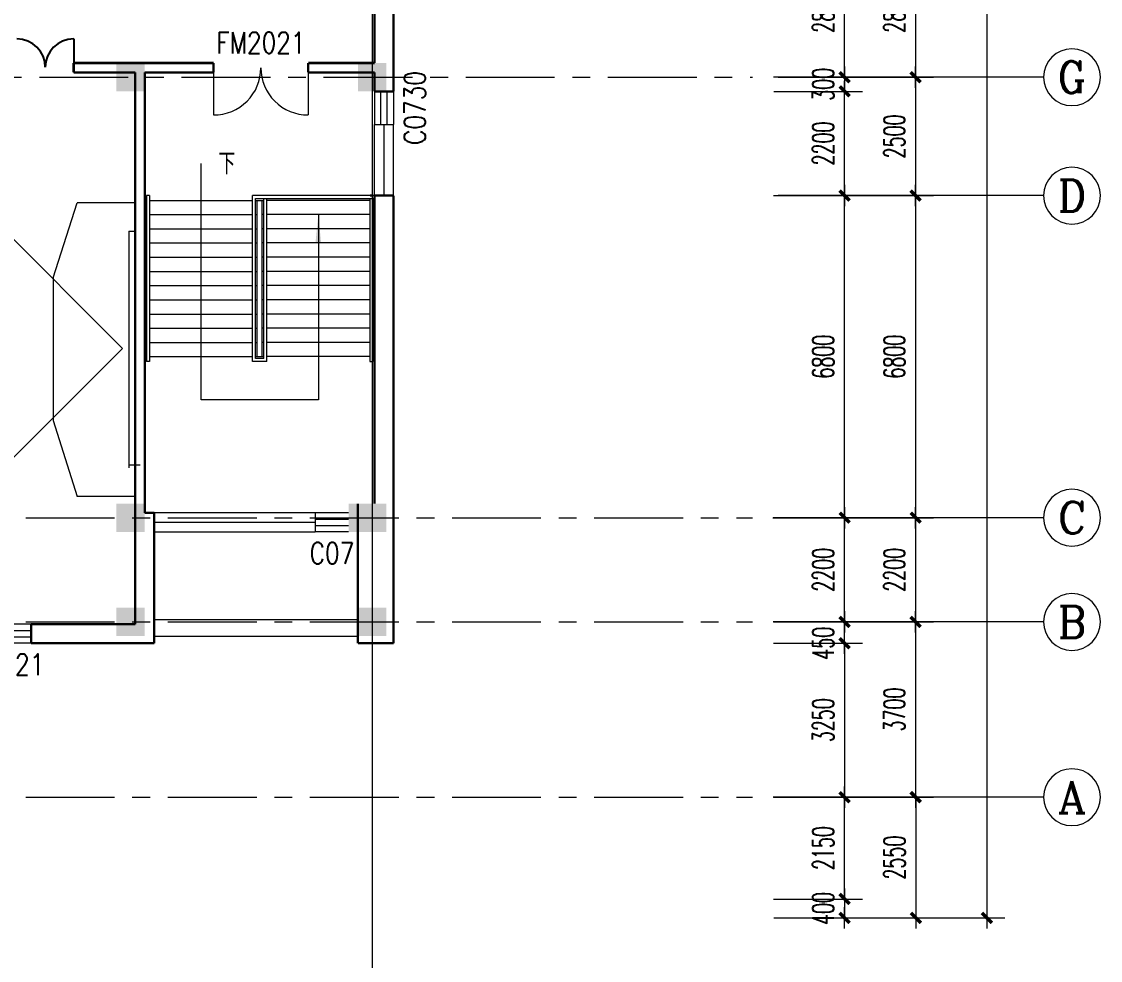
# Model space of a CAD drawing. Extents: x 2719331 to 3465925, y -270324 to -167476.
# Drawn here: x 3419557 to 3442328, y -243851 to -224030 of the extents above; entities that cross this region are included whole.
import ezdxf
from ezdxf.enums import TextEntityAlignment as Align

# ---------------------------------------------------------------- set-up
doc = ezdxf.new("R2010")
doc.units = 0
doc.header["$LTSCALE"] = 1500
doc.header["$MEASUREMENT"] = 0
doc.linetypes.add('CENTER', pattern=[2, 1.25, -0.25, 0.25, -0.25])
doc.layers.get('0').update_dxf_attribs({"linetype": 'CONTINUOUS', "lineweight": 0})
doc.layers.get('DEFPOINTS').update_dxf_attribs({"linetype": 'CONTINUOUS', "lineweight": 5})
for name, color, linetype, lineweight in [('AXIS_TEXT', 7, 'CONTINUOUS', 5), ('COLUMN', 7, 'CONTINUOUS', 5), ('DOTE', 7, 'CENTER', 5), ('LVTRY', 7, 'CONTINUOUS', 5), ('P-S-TEXT', 7, 'CONTINUOUS', 5), ('PUB_DIM', 250, 'CONTINUOUS', 5), ('STAIR', 7, 'CONTINUOUS', 5), ('WALL', 7, 'CONTINUOUS', 5), ('WINDOW', 7, 'CONTINUOUS', 5), ('WINDOW_TEXT', 7, 'CONTINUOUS', 5), ('我的', 7, 'CONTINUOUS', 5)]:
    doc.layers.add(name, color=color, linetype=linetype, lineweight=lineweight)
doc.styles.add('_SIMPLEX', font='SIMPLEX.shx', dxfattribs={"width": 0.6})
doc.styles.add('COMPLEX', font='COMPLEX')
doc.styles.add('DIM_FONT', font='romans.shx', dxfattribs={"width": 0.6})
doc.styles.add('H1', font='romans.shx', dxfattribs={"width": 1.2, "bigfont": 'hztxt.shx'})
doc.styles.add('SIMPLEX', font='SIMPLEX.SHX', dxfattribs={"width": 0.6})
doc.dimstyles.new('DIMN150', dxfattribs={"dimscale": 1.5, "dimtxt": 300, "dimasz": 1, "dimexe": 250, "dimexo": 300, "dimgap": 150, "dimtad": 1, "dimdec": 0, "dimdsep": 46, "dimtxsty": 'DIM_FONT', "dimblk": '_DIMX', "dimcen": 2.5, "dimdle": 0.3, "dimclrd": 7, "dimclre": 256, "dimclrt": 256, "dimadec": 0, "dimazin": 0, "dimtfac": 1, "dimtdec": 0, "dimtix": 1, "dimtmove": 2, "dimatfit": 3, "dimldrblk": '_DIMX', "dimfxl": 1, "dimtvp": 1, "dimtolj": 1, "dimtzin": 0, "dimlwd": -1, "dimlwe": -1, "dimarcsym": 0})

# ---------------------------------------------------------------- blocks, each defined once
blk = doc.blocks.new('_ARROW')
blk.add_solid([(0, 0), (-1, 0.1), (-1, -0.1)])
blk = doc.blocks.new('_FZH')
blk.add_solid([(0.5, -0.5), (-0.5, -0.5), (0.5, 0.5), (-0.5, 0.5)])
blk = doc.blocks.new('_WBLK')
for p, q in [((-0.5, 0.5), (0.5, 0.5)), ((0.5, 0.167), (-0.5, 0.167)), ((0.5, -0.167), (-0.5, -0.167)), ((-0.5, -0.5), (0.5, -0.5))]:
    blk.add_line(p, q)
at = {"layer": 'WINDOW_TEXT', "style": 'SIMPLEX', "flags": 9}
blk.add_attdef('A', text='', height=1, dxfattribs=at).set_placement((0, 1.5), align=Align.MIDDLE)
blk = doc.blocks.new('M_A3PTU')
for p, q in [((-0.5, 0), (-0.499, -0.498)), ((0.5, 0), (0.499, -0.498))]:
    blk.add_line(p, q)
for centre, start, end in [((-0.498, -0.001), 269.885, 0.0763), ((0.498, -0.001), 179.9237, 270.115)]:
    blk.add_arc(centre, 0.498, start, end)
blk = doc.blocks.new('_AXISO')
blk.add_circle((0, 0), 0.5)
at = {"layer": 'AXIS_TEXT', "style": 'COMPLEX', "width": 1.041667}
blk.add_attdef('A', text='', height=0.56, dxfattribs=at).set_placement((-0.25, -0.28), (0.25, -0.28), align=Align.FIT)
blk = doc.blocks.new('_DIMX')
blk.add_line((-150, 0), (150, 0))
at = {"const_width": 50}
blk.add_lwpolyline([(-70, -70), (70, 70)], dxfattribs=at)
blk = doc.blocks.new('*D1118')
at = {"layer": 'DEFPOINTS', "color": 0, "lineweight": 25}
for p in [(3435428, -222404), (3435428, -225204), (3438428, -225204)]:
    blk.add_point(p, dxfattribs=at)
at = {"layer": '我的'}
for p, q in [((3435878, -222404), (3438803, -222404)), ((3435878, -225204), (3438803, -225204))]:
    blk.add_line(p, q, dxfattribs=at)
at = {"layer": '我的', "color": 7}
blk.add_line((3438428, -222406), (3438428, -225203), dxfattribs=at)
at = {"layer": '我的', "color": 7, "xscale": 1.5, "yscale": 1.5, "zscale": 1.5}
for p, rotation in [((3438428, -222404), 90), ((3438428, -225204), 270)]:
    blk.add_blockref('_DIMX', p, dxfattribs=dict(at, rotation=rotation))
at = {"layer": '我的', "lineweight": 0, "insert": (3437978, -223804), "char_height": 450, "attachment_point": 5, "rotation": 90, "style": 'DIM_FONT'}
blk.add_mtext('\\A1;2800', dxfattribs=at)
blk = doc.blocks.new('*D1120')
at = {"layer": 'DEFPOINTS', "color": 0, "lineweight": 25}
for p in [(3435428, -225204), (3434978, -227704), (3438428, -227704)]:
    blk.add_point(p, dxfattribs=at)
at = {"layer": '我的'}
for p, q in [((3435878, -225204), (3438803, -225204)), ((3435428, -227704), (3438803, -227704))]:
    blk.add_line(p, q, dxfattribs=at)
at = {"layer": '我的', "color": 7}
blk.add_line((3438428, -225206), (3438428, -227703), dxfattribs=at)
at = {"layer": '我的', "color": 7, "xscale": 1.5, "yscale": 1.5, "zscale": 1.5}
for p, rotation in [((3438428, -225204), 90), ((3438428, -227704), 270)]:
    blk.add_blockref('_DIMX', p, dxfattribs=dict(at, rotation=rotation))
at = {"layer": '我的', "lineweight": 0, "insert": (3437978, -226454), "char_height": 450, "attachment_point": 5, "rotation": 90, "style": 'DIM_FONT'}
blk.add_mtext('\\A1;2500', dxfattribs=at)
blk = doc.blocks.new('*D1121')
at = {"layer": 'DEFPOINTS', "color": 0, "lineweight": 25}
for p in [(3434978, -227704), (3434966, -234504), (3438428, -234504)]:
    blk.add_point(p, dxfattribs=at)
at = {"layer": '我的'}
for p, q in [((3435428, -227704), (3438803, -227704)), ((3435416, -234504), (3438803, -234504))]:
    blk.add_line(p, q, dxfattribs=at)
at = {"layer": '我的', "color": 7}
blk.add_line((3438428, -227706), (3438428, -234503), dxfattribs=at)
at = {"layer": '我的', "color": 7, "xscale": 1.5, "yscale": 1.5, "zscale": 1.5}
for p, rotation in [((3438428, -227704), 90), ((3438428, -234504), 270)]:
    blk.add_blockref('_DIMX', p, dxfattribs=dict(at, rotation=rotation))
at = {"layer": '我的', "lineweight": 0, "insert": (3437978, -231104), "char_height": 450, "attachment_point": 5, "rotation": 90, "style": 'DIM_FONT'}
blk.add_mtext('\\A1;6800', dxfattribs=at)
blk = doc.blocks.new('*D1122')
at = {"layer": 'DEFPOINTS', "color": 0, "lineweight": 25}
for p in [(3434966, -234504), (3434978, -236704), (3438428, -236704)]:
    blk.add_point(p, dxfattribs=at)
at = {"layer": '我的'}
for p, q in [((3435416, -234504), (3438803, -234504)), ((3435428, -236704), (3438803, -236704))]:
    blk.add_line(p, q, dxfattribs=at)
at = {"layer": '我的', "color": 7}
blk.add_line((3438428, -234506), (3438428, -236703), dxfattribs=at)
at = {"layer": '我的', "color": 7, "xscale": 1.5, "yscale": 1.5, "zscale": 1.5}
for p, rotation in [((3438428, -234504), 90), ((3438428, -236704), 270)]:
    blk.add_blockref('_DIMX', p, dxfattribs=dict(at, rotation=rotation))
at = {"layer": '我的', "lineweight": 0, "insert": (3437978, -235604), "char_height": 450, "attachment_point": 5, "rotation": 90, "style": 'DIM_FONT'}
blk.add_mtext('\\A1;2200', dxfattribs=at)
blk = doc.blocks.new('*D1123')
at = {"layer": 'DEFPOINTS', "color": 0, "lineweight": 25}
for p in [(3434978, -236704), (3434978, -240404), (3438428, -240404)]:
    blk.add_point(p, dxfattribs=at)
at = {"layer": '我的'}
for p, q in [((3435428, -236704), (3438803, -236704)), ((3435428, -240404), (3438803, -240404))]:
    blk.add_line(p, q, dxfattribs=at)
at = {"layer": '我的', "color": 7}
blk.add_line((3438428, -236706), (3438428, -240403), dxfattribs=at)
at = {"layer": '我的', "color": 7, "xscale": 1.5, "yscale": 1.5, "zscale": 1.5}
for p, rotation in [((3438428, -236704), 90), ((3438428, -240404), 270)]:
    blk.add_blockref('_DIMX', p, dxfattribs=dict(at, rotation=rotation))
at = {"layer": '我的', "lineweight": 0, "insert": (3437978, -238554), "char_height": 450, "attachment_point": 5, "rotation": 90, "style": 'DIM_FONT'}
blk.add_mtext('\\A1;3700', dxfattribs=at)
blk = doc.blocks.new('*D1124')
at = {"layer": 'DEFPOINTS', "color": 0, "lineweight": 25}
for p in [(3434982, -240404), (3434982, -242954), (3438432, -242954)]:
    blk.add_point(p, dxfattribs=at)
at = {"layer": '我的'}
for p, q in [((3435432, -240404), (3438807, -240404)), ((3435432, -242954), (3438807, -242954))]:
    blk.add_line(p, q, dxfattribs=at)
at = {"layer": '我的', "color": 7}
blk.add_line((3438432, -240406), (3438432, -242953), dxfattribs=at)
at = {"layer": '我的', "color": 7, "xscale": 1.5, "yscale": 1.5, "zscale": 1.5}
for p, rotation in [((3438432, -240404), 90), ((3438432, -242954), 270)]:
    blk.add_blockref('_DIMX', p, dxfattribs=dict(at, rotation=rotation))
at = {"layer": '我的', "lineweight": 0, "insert": (3437982, -241679), "char_height": 450, "attachment_point": 5, "rotation": 90, "style": 'DIM_FONT'}
blk.add_mtext('\\A1;2550', dxfattribs=at)
blk = doc.blocks.new('*D1148')
at = {"layer": 'DEFPOINTS', "color": 0, "lineweight": 25}
for p in [(3434978, -234504), (3436928, -234504), (3434978, -236704)]:
    blk.add_point(p, dxfattribs=at)
at = {"layer": '我的'}
for p, q in [((3435428, -234504), (3437303, -234504)), ((3435428, -236704), (3437303, -236704))]:
    blk.add_line(p, q, dxfattribs=at)
at = {"layer": '我的', "color": 7}
blk.add_line((3436928, -236703), (3436928, -234506), dxfattribs=at)
at = {"layer": '我的', "color": 7, "xscale": 1.5, "yscale": 1.5, "zscale": 1.5}
for p, rotation in [((3436928, -234504), 90), ((3436928, -236704), 270)]:
    blk.add_blockref('_DIMX', p, dxfattribs=dict(at, rotation=rotation))
at = {"layer": '我的', "lineweight": 0, "insert": (3436478, -235604), "char_height": 450, "attachment_point": 5, "rotation": 90, "style": 'DIM_FONT'}
blk.add_mtext('\\A1;2200', dxfattribs=at)
blk = doc.blocks.new('*D1149')
at = {"layer": 'DEFPOINTS', "color": 0, "lineweight": 25}
for p in [(3435078, -227704), (3436928, -227704), (3434978, -234504)]:
    blk.add_point(p, dxfattribs=at)
at = {"layer": '我的'}
for p, q in [((3435528, -227704), (3437303, -227704)), ((3435428, -234504), (3437303, -234504))]:
    blk.add_line(p, q, dxfattribs=at)
at = {"layer": '我的', "color": 7}
blk.add_line((3436928, -234503), (3436928, -227706), dxfattribs=at)
at = {"layer": '我的', "color": 7, "xscale": 1.5, "yscale": 1.5, "zscale": 1.5}
for p, rotation in [((3436928, -227704), 90), ((3436928, -234504), 270)]:
    blk.add_blockref('_DIMX', p, dxfattribs=dict(at, rotation=rotation))
at = {"layer": '我的', "lineweight": 0, "insert": (3436478, -231104), "char_height": 450, "attachment_point": 5, "rotation": 90, "style": 'DIM_FONT'}
blk.add_mtext('\\A1;6800', dxfattribs=at)
blk = doc.blocks.new('*D1150')
at = {"layer": 'DEFPOINTS', "color": 0, "lineweight": 25}
for p in [(3434982, -225504), (3436928, -225504), (3435078, -227704)]:
    blk.add_point(p, dxfattribs=at)
at = {"layer": '我的'}
for p, q in [((3435432, -225504), (3437303, -225504)), ((3435528, -227704), (3437303, -227704))]:
    blk.add_line(p, q, dxfattribs=at)
at = {"layer": '我的', "color": 7}
blk.add_line((3436928, -227703), (3436928, -225506), dxfattribs=at)
at = {"layer": '我的', "color": 7, "xscale": 1.5, "yscale": 1.5, "zscale": 1.5}
for p, rotation in [((3436928, -225504), 90), ((3436928, -227704), 270)]:
    blk.add_blockref('_DIMX', p, dxfattribs=dict(at, rotation=rotation))
at = {"layer": '我的', "lineweight": 0, "insert": (3436478, -226604), "char_height": 450, "attachment_point": 5, "rotation": 90, "style": 'DIM_FONT'}
blk.add_mtext('\\A1;2200', dxfattribs=at)
blk = doc.blocks.new('*D1151')
at = {"layer": 'DEFPOINTS', "color": 0, "lineweight": 25}
for p in [(3435282, -222404), (3436928, -222404), (3435282, -225204)]:
    blk.add_point(p, dxfattribs=at)
at = {"layer": '我的'}
for p, q in [((3435732, -222404), (3437303, -222404)), ((3435732, -225204), (3437303, -225204))]:
    blk.add_line(p, q, dxfattribs=at)
at = {"layer": '我的', "color": 7}
blk.add_line((3436928, -225203), (3436928, -222406), dxfattribs=at)
at = {"layer": '我的', "color": 7, "xscale": 1.5, "yscale": 1.5, "zscale": 1.5}
for p, rotation in [((3436928, -222404), 90), ((3436928, -225204), 270)]:
    blk.add_blockref('_DIMX', p, dxfattribs=dict(at, rotation=rotation))
at = {"layer": '我的', "lineweight": 0, "insert": (3436478, -223804), "char_height": 450, "attachment_point": 5, "rotation": 90, "style": 'DIM_FONT'}
blk.add_mtext('\\A1;2800', dxfattribs=at)
blk = doc.blocks.new('*D1154')
at = {"layer": 'DEFPOINTS', "color": 0, "lineweight": 25}
for p in [(3436482, -179554), (3436482, -242954), (3439932, -242954)]:
    blk.add_point(p, dxfattribs=at)
at = {"layer": '我的'}
for p, q in [((3436932, -179554), (3440307, -179554)), ((3436932, -242954), (3440307, -242954))]:
    blk.add_line(p, q, dxfattribs=at)
at = {"layer": '我的', "color": 7}
blk.add_line((3439932, -179556), (3439932, -242953), dxfattribs=at)
at = {"layer": '我的', "color": 7, "xscale": 1.5, "yscale": 1.5, "zscale": 1.5}
for p, rotation in [((3439932, -179554), 90), ((3439932, -242954), 270)]:
    blk.add_blockref('_DIMX', p, dxfattribs=dict(at, rotation=rotation))
at = {"layer": '我的', "lineweight": 0, "insert": (3439482, -211254), "char_height": 450, "attachment_point": 5, "rotation": 90, "style": 'DIM_FONT'}
blk.add_mtext('\\A1;63400', dxfattribs=at)
blk = doc.blocks.new('*D1166')
at = {"layer": 'DEFPOINTS', "color": 0, "lineweight": 25}
for p in [(3434978, -236704), (3436928, -236704), (3434978, -237154)]:
    blk.add_point(p, dxfattribs=at)
at = {"layer": '我的'}
for p, q in [((3435428, -236704), (3437303, -236704)), ((3435428, -237154), (3437303, -237154))]:
    blk.add_line(p, q, dxfattribs=at)
at = {"layer": '我的', "color": 7}
for p, q in [((3436928, -236703), (3436928, -236701)), ((3436928, -237154), (3436928, -236704)), ((3436928, -237156), (3436928, -237157))]:
    blk.add_line(p, q, dxfattribs=at)
at = {"layer": '我的', "color": 7, "xscale": 1.5, "yscale": 1.5, "zscale": 1.5}
for p, rotation in [((3436928, -236704), 270), ((3436928, -237154), 90)]:
    blk.add_blockref('_DIMX', p, dxfattribs=dict(at, rotation=rotation))
at = {"layer": '我的', "lineweight": 0, "insert": (3436478, -237154), "char_height": 450, "attachment_point": 5, "rotation": 90, "style": 'DIM_FONT'}
blk.add_mtext('\\A1;450', dxfattribs=at)
blk = doc.blocks.new('*D1167')
at = {"layer": 'DEFPOINTS', "color": 0, "lineweight": 25}
for p in [(3434978, -237154), (3435078, -240404), (3436928, -240404)]:
    blk.add_point(p, dxfattribs=at)
at = {"layer": '我的'}
for p, q in [((3435428, -237154), (3437303, -237154)), ((3435528, -240404), (3437303, -240404))]:
    blk.add_line(p, q, dxfattribs=at)
at = {"layer": '我的', "color": 7}
blk.add_line((3436928, -237156), (3436928, -240403), dxfattribs=at)
at = {"layer": '我的', "color": 7, "xscale": 1.5, "yscale": 1.5, "zscale": 1.5}
for p, rotation in [((3436928, -237154), 90), ((3436928, -240404), 270)]:
    blk.add_blockref('_DIMX', p, dxfattribs=dict(at, rotation=rotation))
at = {"layer": '我的', "lineweight": 0, "insert": (3436478, -238779), "char_height": 450, "attachment_point": 5, "rotation": 90, "style": 'DIM_FONT'}
blk.add_mtext('\\A1;3250', dxfattribs=at)
blk = doc.blocks.new('*D1168')
at = {"layer": 'DEFPOINTS', "color": 0, "lineweight": 25}
for p in [(3435078, -240404), (3436928, -240404), (3434978, -242554)]:
    blk.add_point(p, dxfattribs=at)
at = {"layer": '我的'}
for p, q in [((3435528, -240404), (3437303, -240404)), ((3435428, -242554), (3437303, -242554))]:
    blk.add_line(p, q, dxfattribs=at)
at = {"layer": '我的', "color": 7}
blk.add_line((3436928, -242553), (3436928, -240406), dxfattribs=at)
at = {"layer": '我的', "color": 7, "xscale": 1.5, "yscale": 1.5, "zscale": 1.5}
for p, rotation in [((3436928, -240404), 90), ((3436928, -242554), 270)]:
    blk.add_blockref('_DIMX', p, dxfattribs=dict(at, rotation=rotation))
at = {"layer": '我的', "lineweight": 0, "insert": (3436478, -241479), "char_height": 450, "attachment_point": 5, "rotation": 90, "style": 'DIM_FONT'}
blk.add_mtext('\\A1;2150', dxfattribs=at)
blk = doc.blocks.new('*D1169')
at = {"layer": 'DEFPOINTS', "color": 0, "lineweight": 25}
for p in [(3434978, -242554), (3434982, -242954), (3436928, -242954)]:
    blk.add_point(p, dxfattribs=at)
at = {"layer": '我的'}
for p, q in [((3435428, -242554), (3437303, -242554)), ((3435432, -242954), (3437303, -242954))]:
    blk.add_line(p, q, dxfattribs=at)
at = {"layer": '我的', "color": 7}
for p, q in [((3436928, -242553), (3436928, -242551)), ((3436928, -242554), (3436928, -242954)), ((3436928, -242956), (3436928, -242957))]:
    blk.add_line(p, q, dxfattribs=at)
at = {"layer": '我的', "color": 7, "xscale": 1.5, "yscale": 1.5, "zscale": 1.5}
for p, rotation in [((3436928, -242554), 270), ((3436928, -242954), 90)]:
    blk.add_blockref('_DIMX', p, dxfattribs=dict(at, rotation=rotation))
at = {"layer": '我的', "lineweight": 0, "insert": (3436478, -242754), "char_height": 450, "attachment_point": 5, "rotation": 90, "style": 'DIM_FONT'}
blk.add_mtext('\\A1;400', dxfattribs=at)
blk = doc.blocks.new('*D1170')
at = {"layer": 'DEFPOINTS', "color": 0, "lineweight": 25}
for p in [(3435078, -225204), (3434982, -225504), (3436928, -225504)]:
    blk.add_point(p, dxfattribs=at)
at = {"layer": '我的'}
for p, q in [((3435528, -225204), (3437303, -225204)), ((3435432, -225504), (3437303, -225504))]:
    blk.add_line(p, q, dxfattribs=at)
at = {"layer": '我的', "color": 7}
for p, q in [((3436928, -225203), (3436928, -225201)), ((3436928, -225204), (3436928, -225504)), ((3436928, -225506), (3436928, -225507))]:
    blk.add_line(p, q, dxfattribs=at)
at = {"layer": '我的', "color": 7, "xscale": 1.5, "yscale": 1.5, "zscale": 1.5}
for p, rotation in [((3436928, -225204), 270), ((3436928, -225504), 90)]:
    blk.add_blockref('_DIMX', p, dxfattribs=dict(at, rotation=rotation))
at = {"layer": '我的', "lineweight": 0, "insert": (3436478, -225354), "char_height": 450, "attachment_point": 5, "rotation": 90, "style": 'DIM_FONT'}
blk.add_mtext('\\A1;300', dxfattribs=at)

msp = doc.modelspace()

# ---------------------------------------------------------------- linework, layer by layer
at = {"lineweight": 25}
msp.add_line((3420656.9, -224395.2), (3420656.9, -225104.1), dxfattribs=at)
for centre, start, end in [((3419456.9, -224995.2), 0, 90), ((3420656.9, -224995.2), 90, 180)]:
    msp.add_arc(centre, 600, start, end, dxfattribs=at)
at = {"layer": 'DOTE', "lineweight": 0}
for p, q in [((3365932.9, -225204.1), (3434982.5, -225204.1)), ((3362644.6, -234504.1), (3434982.5, -234504.1)), ((3362644.6, -236704.1), (3434982.5, -236704.1)), ((3362644.6, -240404.1), (3434982.5, -240404.1))]:
    msp.add_line(p, q, dxfattribs=at)
at = {"layer": 'LVTRY', "lineweight": 0}
for p in [(3415864.7, -225104.1), (3415864.7, -236754.1)]:
    msp.add_line(p, (3421689.7, -230929.1), dxfattribs=at)
at = {"layer": 'PUB_DIM', "lineweight": 0}
msp.add_lwpolyline([(3425821.3, -228104.1), (3425821.3, -232014.4), (3423344.8, -232014.4), (3423344.8, -227025.8)], dxfattribs=at)
at = {"layer": 'STAIR', "lineweight": 0}
for p, q in [((3422197.2, -227704.1), (3422197.2, -231204.1)), ((3422257.2, -227704.1), (3422197.2, -227704.1)), ((3422257.2, -227704.1), (3422257.2, -231204.1)), ((3424432.5, -231204.1), (3424432.5, -227704.1)), ((3427007.5, -227704.1), (3424432.5, -227704.1)), ((3422157.2, -227804.1), (3422197.2, -227804.1)), ((3422257.2, -227804.1), (3424432.5, -227804.1)), ((3424492.5, -231144.1), (3424492.5, -227764.1)), ((3424492.5, -227764.1), (3427007.5, -227764.1)), ((3424492.5, -227804.1), (3424672.5, -227804.1)), ((3424532.5, -231104.1), (3424532.5, -227804.1)), ((3424632.5, -231104.1), (3424632.5, -227804.1)), ((3424672.5, -231144.1), (3424672.5, -227764.1)), ((3424732.5, -231204.1), (3424732.5, -227764.1)), ((3426907.8, -227804.1), (3424732.5, -227804.1)), ((3426907.8, -227764.1), (3426907.8, -231204.1)), ((3426967.8, -227764.1), (3426967.8, -231204.1)), ((3422157.2, -228104.1), (3422197.2, -228104.1)), ((3422257.2, -228104.1), (3424432.5, -228104.1)), ((3424492.5, -228104.1), (3424532.5, -228104.1)), ((3424672.5, -228104.1), (3424632.5, -228104.1)), ((3426907.8, -228104.1), (3424732.5, -228104.1)), ((3427007.8, -228104.1), (3426967.8, -228104.1)), ((3422157.2, -228404.1), (3422197.2, -228404.1)), ((3422257.2, -228404.1), (3424432.5, -228404.1)), ((3424492.5, -228404.1), (3424532.5, -228404.1)), ((3424672.5, -228404.1), (3424632.5, -228404.1)), ((3426907.8, -228404.1), (3424732.5, -228404.1)), ((3427007.8, -228404.1), (3426967.8, -228404.1)), ((3422157.2, -228704.1), (3422197.2, -228704.1)), ((3422257.2, -228704.1), (3424432.5, -228704.1)), ((3424492.5, -228704.1), (3424532.5, -228704.1)), ((3424672.5, -228704.1), (3424632.5, -228704.1)), ((3426907.8, -228704.1), (3424732.5, -228704.1)), ((3427007.8, -228704.1), (3426967.8, -228704.1)), ((3422157.2, -229004.1), (3422197.2, -229004.1)), ((3422257.2, -229004.1), (3424432.5, -229004.1)), ((3424492.5, -229004.1), (3424532.5, -229004.1)), ((3424672.5, -229004.1), (3424632.5, -229004.1)), ((3426907.8, -229004.1), (3424732.5, -229004.1)), ((3427007.8, -229004.1), (3426967.8, -229004.1)), ((3422157.2, -229304.1), (3422197.2, -229304.1)), ((3422257.2, -229304.1), (3424432.5, -229304.1)), ((3424492.5, -229304.1), (3424532.5, -229304.1)), ((3424672.5, -229304.1), (3424632.5, -229304.1)), ((3426907.8, -229304.1), (3424732.5, -229304.1)), ((3427007.8, -229304.1), (3426967.8, -229304.1)), ((3422157.2, -229604.1), (3422197.2, -229604.1)), ((3422257.2, -229604.1), (3424432.5, -229604.1)), ((3424492.5, -229604.1), (3424532.5, -229604.1)), ((3424672.5, -229604.1), (3424632.5, -229604.1)), ((3426907.8, -229604.1), (3424732.5, -229604.1)), ((3427007.8, -229604.1), (3426967.8, -229604.1)), ((3422157.2, -229904.1), (3422197.2, -229904.1)), ((3422257.2, -229904.1), (3424432.5, -229904.1)), ((3424492.5, -229904.1), (3424532.5, -229904.1)), ((3424672.5, -229904.1), (3424632.5, -229904.1)), ((3426907.8, -229904.1), (3424732.5, -229904.1)), ((3427007.8, -229904.1), (3426967.8, -229904.1)), ((3422157.2, -230204.1), (3422197.2, -230204.1)), ((3422257.2, -230204.1), (3424432.5, -230204.1)), ((3424492.5, -230204.1), (3424532.5, -230204.1)), ((3424672.5, -230204.1), (3424632.5, -230204.1)), ((3426907.8, -230204.1), (3424732.5, -230204.1)), ((3427007.8, -230204.1), (3426967.8, -230204.1)), ((3422157.2, -230504.1), (3422197.2, -230504.1)), ((3422257.2, -230504.1), (3424432.5, -230504.1)), ((3424492.5, -230504.1), (3424532.5, -230504.1)), ((3424672.5, -230504.1), (3424632.5, -230504.1)), ((3426907.8, -230504.1), (3424732.5, -230504.1)), ((3427007.8, -230504.1), (3426967.8, -230504.1)), ((3422157.2, -230804.1), (3422197.2, -230804.1)), ((3422257.2, -230804.1), (3424432.5, -230804.1)), ((3424492.5, -230804.1), (3424532.5, -230804.1)), ((3424672.5, -230804.1), (3424632.5, -230804.1)), ((3426907.8, -230804.1), (3424732.5, -230804.1)), ((3427007.8, -230804.1), (3426967.8, -230804.1)), ((3422157.2, -231104.1), (3422197.2, -231104.1)), ((3422257.2, -231104.1), (3424432.5, -231104.1)), ((3424492.5, -231104.1), (3424672.5, -231104.1)), ((3426907.8, -231104.1), (3424732.5, -231104.1)), ((3427007.8, -231104.1), (3426967.8, -231104.1)), ((3422257.2, -231204.1), (3422197.2, -231204.1)), ((3424732.5, -231204.1), (3424432.5, -231204.1)), ((3424672.5, -231144.1), (3424492.5, -231144.1)), ((3426907.8, -231204.1), (3426967.8, -231204.1))]:
    msp.add_line(p, q, dxfattribs=at)
at = {"layer": 'STAIR', "lineweight": 0, "const_width": 50}
for points in [[(3426907.8, -227704.1), (3426967.8, -227704.1)], [(3427007.8, -227804.1), (3426967.8, -227804.1)]]:
    msp.add_lwpolyline(points, dxfattribs=at)
at = {"layer": 'WALL', "lineweight": 0}
for p, q in [((3420227.3, -229440.8), (3420727.3, -227854.1)), ((3421957.2, -227854.1), (3420727.3, -227854.1)), ((3421821.4, -228454.1), (3421821.4, -233454.1)), ((3421821.4, -228454.1), (3421957.2, -228454.1)), ((3420227.3, -229440.8), (3420227.3, -232454.1)), ((3420227.3, -232454.1), (3420727.3, -234054.1)), ((3421821.4, -233385.7), (3422057.2, -233385.7)), ((3421957.2, -234054.1), (3420727.3, -234054.1)), ((3422357.2, -236654.1), (3426657.4, -236654.1)), ((3422357.2, -237004.1), (3426657.4, -237004.1))]:
    msp.add_line(p, q, dxfattribs=at)
at = {"layer": 'WALL', "lineweight": 0, "const_width": 50}
for points in [[(3427007.5, -224904.1), (3427007.5, -222104.1)], [(3427407.5, -225504.1), (3427407.5, -222104.1)], [(3420656.9, -224904.1), (3420656.9, -225104.1)], [(3423608.3, -224904.1), (3420656.9, -224904.1)], [(3423608.3, -225104.1), (3423608.3, -224904.1)], [(3425608.3, -225104.1), (3425608.3, -224904.1)], [(3427007.5, -224904.1), (3425608.3, -224904.1)], [(3421957.2, -225104.1), (3420656.9, -225104.1)], [(3421957.2, -225104.1), (3421957.2, -236754.1)], [(3423608.3, -225104.1), (3422157.2, -225104.1)], [(3422157.2, -225104.1), (3422157.2, -234404.1)], [(3427007.5, -225104.1), (3425608.3, -225104.1)], [(3427007.5, -225504.1), (3427007.5, -225104.1)], [(3427007.5, -225504.1), (3427407.5, -225504.1)], [(3427007.5, -234204.1), (3427007.5, -227704.1)], [(3427007.5, -227704.1), (3427407.5, -227704.1)], [(3427407.5, -237154.1), (3427407.5, -227704.1)], [(3426657.4, -234204.1), (3426657.4, -237154.1)], [(3422157.2, -234404.1), (3422357.2, -234404.1)], [(3422357.2, -237154.1), (3422357.2, -234404.1)], [(3419757.2, -237154.1), (3419757.2, -236754.1)], [(3419757.2, -236754.1), (3421957.2, -236754.1)], [(3422357.2, -237154.1), (3419757.2, -237154.1)], [(3427407.5, -237154.1), (3426657.4, -237154.1)]]:
    msp.add_lwpolyline(points, dxfattribs=at)
at = {"layer": 'WINDOW', "lineweight": 0}
for p, q in [((3427007.5, -226204.1), (3427407.5, -226204.1)), ((3427007.5, -227704.1), (3427007.5, -226204.1)), ((3427207.5, -227704.1), (3427207.5, -226204.1)), ((3427407.5, -227704.1), (3427407.5, -226204.1)), ((3425757.4, -234404.1), (3422357.2, -234404.1)), ((3425757.4, -234404.1), (3425757.4, -234804.1)), ((3425757.4, -234604.1), (3422357.2, -234604.1)), ((3422357.2, -234804.1), (3425757.4, -234804.1))]:
    msp.add_line(p, q, dxfattribs=at)
at = {"layer": '我的', "lineweight": 0}
for p, q in [((3426958.1, -177424.7), (3426957.7, -248943.8)), ((3441127.8, -225204.1), (3435427.8, -225204.1)), ((3441127.8, -227704.1), (3435523.1, -227704.1)), ((3441127.8, -234504.1), (3435423.1, -234504.1)), ((3441127.8, -236704.1), (3435423.1, -236704.1)), ((3441127.8, -240404.1), (3435423.1, -240404.1))]:
    msp.add_line(p, q, dxfattribs=at)

# ---------------------------------------------------------------- block references
at = {"layer": 'COLUMN', "lineweight": 0, "yscale": 600, "zscale": 600, "rotation": 359.9999999999999}
for p, xscale in [((3421857.2, -225204.1), 600), ((3421857.2, -225204.1), 600), ((3421857.2, -234504.1), 600), ((3426858.3, -234504.1), 800), ((3421857.2, -236704.1), 600), ((3426958.3, -236704.1), 600)]:
    msp.add_blockref('_FZH', p, dxfattribs=dict(at, xscale=xscale))
at = {"layer": 'COLUMN', "lineweight": 0, "xscale": -600, "yscale": 600, "zscale": 600}
msp.add_blockref('_FZH', (3426957.5, -225204.1), dxfattribs=at)
at = {"layer": 'PUB_DIM', "lineweight": 0, "xscale": 600, "yscale": 600, "zscale": 600, "rotation": 90}
msp.add_blockref('_ARROW', (3425820, -228104.1), dxfattribs=at)
at = {"layer": 'WINDOW', "lineweight": 0}
ref = msp.add_blockref('M_A3PTU', (3424608.3, -225004.1), dxfattribs=dict(at, xscale=2000, yscale=2000, zscale=2000))
ref.add_attrib('A', 'FM2021', dxfattribs={"layer": 'WINDOW_TEXT', "height": 450, "style": '_SIMPLEX', "width": 0.8, "flags": 8}).set_placement((3424608.3, -224475.6, -360295.4), align=Align.MIDDLE)
ref = msp.add_blockref('_WBLK', (3427207.5, -225854.1), dxfattribs=dict(at, xscale=700, yscale=400.0003473805263, zscale=700, rotation=269.999999925))
ref.add_attrib('A', 'C0730', dxfattribs={"layer": 'WINDOW_TEXT', "height": 450, "rotation": 90, "style": '_SIMPLEX', "width": 0.8, "flags": 8}).set_placement((3427857.5, -225854.1), align=Align.MIDDLE)
ref = msp.add_blockref('_WBLK', (3426107.4, -234604.1), dxfattribs=dict(at, xscale=700, yscale=400.0000000068685, zscale=700, rotation=180))
ref.add_attrib('A', 'C07', dxfattribs={"layer": 'WINDOW_TEXT', "height": 450, "style": '_SIMPLEX', "width": 0.8, "flags": 8}).set_placement((3426107.4, -235254.1), align=Align.MIDDLE)
ref = msp.add_blockref('_WBLK', (3419257.2, -236954.1), dxfattribs=dict(at, xscale=1000, yscale=399.9999999678111, zscale=1000, rotation=180))
ref.add_attrib('A', 'C1021', dxfattribs={"layer": 'WINDOW_TEXT', "height": 450, "style": '_SIMPLEX', "width": 0.8, "flags": 8}).set_placement((3419257.2, -237604.1), align=Align.MIDDLE)
at = {"layer": '我的', "lineweight": 0}
ref = msp.add_blockref('_AXISO', (3441727.8, -225204.1), dxfattribs=dict(at, xscale=-1200, yscale=1200, zscale=1200))
ref.add_attrib('A', 'G', dxfattribs={"layer": 'AXIS_TEXT', "height": 672, "style": 'COMPLEX', "width": 1.041667}).set_placement((3441427.8, -225540.1), (3442027.8, -225540.1), align=Align.FIT)
ref = msp.add_blockref('_AXISO', (3441727.8, -227704.1), dxfattribs=dict(at, xscale=-1200, yscale=1200, zscale=1200))
ref.add_attrib('A', 'D', dxfattribs={"layer": 'AXIS_TEXT', "height": 672, "style": 'COMPLEX', "width": 1.102941}).set_placement((3441427.8, -228040.1), (3442027.8, -228040.1), align=Align.FIT)
ref = msp.add_blockref('_AXISO', (3441727.8, -234504.1), dxfattribs=dict(at, xscale=-1200, yscale=1200, zscale=1200))
ref.add_attrib('A', 'C', dxfattribs={"layer": 'AXIS_TEXT', "height": 672, "style": 'COMPLEX', "width": 1.25}).set_placement((3441427.8, -234840.1), (3442027.8, -234840.1), align=Align.FIT)
ref = msp.add_blockref('_AXISO', (3441727.8, -236704.1), dxfattribs=dict(at, xscale=-1200, yscale=1200, zscale=1200))
ref.add_attrib('A', 'B', dxfattribs={"layer": 'AXIS_TEXT', "height": 672, "style": 'COMPLEX', "width": 1.102941}).set_placement((3441427.8, -237040.1), (3442027.8, -237040.1), align=Align.FIT)
ref = msp.add_blockref('_AXISO', (3441727.8, -240404.1), dxfattribs=dict(at, xscale=-1200, yscale=1200, zscale=1200))
ref.add_attrib('A', 'A', dxfattribs={"layer": 'AXIS_TEXT', "height": 672, "style": 'COMPLEX', "width": 1.041667}).set_placement((3441427.8, -240740.1), (3442027.8, -240740.1), align=Align.FIT)

# ---------------------------------------------------------------- texts
at = {"layer": 'P-S-TEXT', "lineweight": 0, "style": 'H1', "width": 0.8}
msp.add_text('下', height=450, rotation=360, dxfattribs=at).set_placement((3423709.7, -227253.8))

# ---------------------------------------------------------------- dimensions: what is measured, and where the dimension line sits
at = {"layer": '我的', "lineweight": 0}
for base, p1, p2, angle, picture, middle in [((3439932.5, -242954.2), (3436482.5, -179554.1), (3436482.5, -242954.2), 90, '*D1154', (3439482.5, -211254.1)), ((3436927.8, -222404.1), (3435282.5, -225204.1), (3435282.5, -222404.1), 90, '*D1151', (3436477.8, -223804.1)), ((3438427.8, -225204.1), (3435427.8, -222404.1), (3435427.8, -225204.1), 270, '*D1118', (3437977.8, -223804.1)), ((3436927.8, -225504.1), (3435077.8, -225204.1), (3434982.5, -225504.1), 90, '*D1170', (3436477.8, -225354.1)), ((3438427.8, -227704.1), (3435427.8, -225204.1), (3434977.8, -227704.1), 90, '*D1120', (3437977.8, -226454.1)), ((3436927.8, -225504.1), (3435077.8, -227704.2), (3434982.5, -225504.1), 90, '*D1150', (3436477.8, -226604.1)), ((3438427.8, -234504.1), (3434977.8, -227704.1), (3434966, -234504.1), 90, '*D1121', (3437977.8, -231104.1)), ((3436927.8, -227704.2), (3434977.8, -234504.1), (3435077.8, -227704.2), 90, '*D1149', (3436477.8, -231104.1)), ((3438427.8, -236704.1), (3434966, -234504.1), (3434977.8, -236704.1), 90, '*D1122', (3437977.8, -235604.1)), ((3436927.8, -234504.1), (3434977.8, -236704.1), (3434977.8, -234504.1), 90, '*D1148', (3436477.8, -235604.1)), ((3438427.8, -240404.1), (3434977.8, -236704.1), (3434977.8, -240404.1), 90, '*D1123', (3437977.8, -238554.1)), ((3436927.8, -240404.1), (3434977.8, -237154.1), (3435077.8, -240404.1), 90, '*D1167', (3436477.8, -238779.1)), ((3436927.8, -240404.1), (3434977.8, -242554.1), (3435077.8, -240404.1), 90, '*D1168', (3436477.8, -241479.1)), ((3438432.5, -242954.2), (3434982.5, -240404.1), (3434982.5, -242954.2), 90, '*D1124', (3437982.5, -241679.1)), ((3436927.8, -242954.2), (3434977.8, -242554.1), (3434982.5, -242954.2), 90, '*D1169', (3436477.8, -242754.1))]:
    dim = msp.add_linear_dim(base=base, p1=p1, p2=p2, angle=angle, dimstyle='DIMN150', dxfattribs=at)
    dim.commit()
    dim.dimension.update_dxf_attribs({"geometry": picture, "text_midpoint": middle})
dim = msp.add_linear_dim(base=(3436927.8, -236704.1), p1=(3434977.8, -237154.1), p2=(3434977.8, -236704.1), angle=90, dimstyle='DIMN150', dxfattribs=at)
dim.commit()
dim.dimension.update_dxf_attribs({"geometry": '*D1166', "text_midpoint": (3436477.8, -237154.1), "dimtype": 160})

doc.saveas('drawing.dxf')
